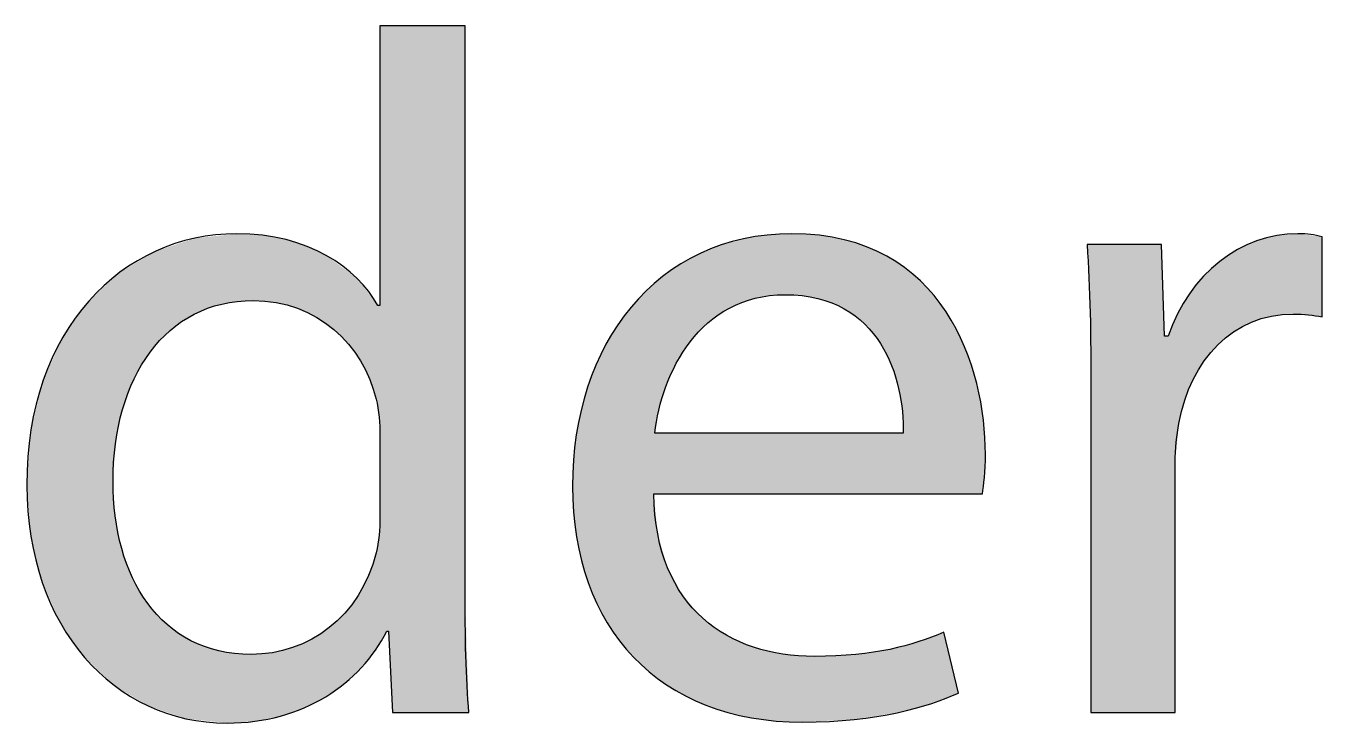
# Model space of a CAD drawing. Extents: x -102 to 434, y -1398 to -13.
# Drawn here: x -77.33 to -62.59, y -691.98 to -684.06 of the extents above; entities that cross this region are included whole.
import ezdxf

# ---------------------------------------------------------------- set-up
doc = ezdxf.new("R2010")
doc.units = 0
doc.layers.add('LAYER_1', color=7, linetype='CONTINUOUS')

# ---------------------------------------------------------------- blocks, each defined once
blk = doc.blocks.new('*U45')
at = {"layer": 'LAYER_1', "color": 250, "extrusion": (0, 0, -1)}
for points in [[(73.302, -691.069), (73.302, -684.055), (73.225, -690.939)], [(73.225, -690.939), (73.302, -684.055), (73.225, -684.055)], [(73.225, -690.939), (73.225, -684.055), (73.203, -690.939)], [(73.203, -690.939), (73.225, -684.055), (73.203, -684.055)], [(73.159, -691.863), (73.203, -684.055), (73.159, -684.055)], [(73.159, -691.863), (73.159, -684.055), (72.334, -691.863)], [(72.334, -691.863), (73.159, -684.055), (72.334, -684.055)], [(75.592, -687.446), (75.592, -686.532), (75.556, -687.418)], [(75.556, -687.418), (75.556, -686.519), (75.507, -687.389)], [(75.507, -687.389), (75.507, -686.503), (75.451, -687.356)], [(75.451, -687.356), (75.451, -686.485), (75.414, -687.334)], [(75.414, -687.334), (75.414, -686.473), (75.405, -687.33)], [(75.405, -687.33), (75.405, -686.47), (75.298, -687.283)], [(75.298, -687.283), (75.298, -686.458), (75.262, -687.267)], [(75.262, -687.267), (75.262, -686.454), (75.132, -687.229)], [(75.132, -687.229), (75.132, -686.441), (75.099, -687.218)], [(75.099, -687.218), (75.099, -686.437), (75.04, -687.208)], [(75.04, -687.208), (75.04, -686.431), (74.955, -687.194)], [(74.955, -687.194), (74.955, -686.422), (74.93, -687.189)], [(74.93, -687.189), (74.93, -686.419), (74.926, -687.189)], [(74.926, -687.189), (74.93, -686.419), (74.926, -686.42)], [(74.926, -687.189), (74.926, -686.42), (74.765, -687.18)], [(74.765, -687.18), (74.926, -686.42), (74.765, -686.429)], [(74.765, -687.18), (74.765, -686.429), (74.743, -687.178)], [(74.743, -687.178), (74.765, -686.429), (74.743, -686.431)], [(74.724, -687.18), (74.743, -686.431), (74.724, -686.432)], [(74.637, -687.188), (74.724, -686.432), (74.637, -686.437)], [(74.525, -687.197), (74.637, -686.437), (74.525, -686.458)], [(74.48, -687.201), (74.525, -686.458), (74.48, -686.466)], [(74.431, -687.215), (74.48, -686.466), (74.431, -686.475)], [(74.37, -687.231), (74.431, -686.475), (74.37, -686.486)], [(74.294, -687.252), (74.37, -686.486), (74.294, -686.511)], [(74.238, -687.267), (74.294, -686.511), (74.238, -686.528)], [(74.162, -687.303), (74.238, -686.528), (74.162, -686.553)], [(75.943, -687.806), (75.943, -686.671), (75.938, -687.799)], [(75.938, -687.799), (75.938, -686.668), (75.915, -687.765)], [(75.915, -687.765), (75.915, -686.655), (75.852, -687.688)], [(75.852, -687.688), (75.852, -686.617), (75.838, -687.672)], [(75.838, -687.672), (75.838, -686.613), (75.807, -687.635)], [(75.807, -687.635), (75.807, -686.602), (75.721, -687.552)], [(75.721, -687.552), (75.721, -686.574), (75.687, -687.519)], [(75.687, -687.519), (75.687, -686.563), (75.592, -687.446)], [(74.128, -687.32), (74.162, -686.553), (74.128, -686.564)], [(74.077, -687.344), (74.128, -686.564), (74.077, -686.588)], [(74.02, -687.371), (74.077, -686.588), (74.02, -686.615)], [(73.918, -687.443), (74.02, -686.615), (73.918, -686.663)], [(73.912, -687.447), (73.918, -686.663), (73.912, -686.666)], [(73.878, -687.471), (73.912, -686.666), (73.878, -686.691)], [(73.826, -687.508), (73.878, -686.691), (73.826, -686.73)], [(76.229, -688.417), (76.229, -686.84), (76.115, -688.116)], [(76.115, -688.116), (76.115, -686.773), (76.097, -688.067)], [(76.097, -688.067), (76.097, -686.762), (76.035, -687.953)], [(76.035, -687.953), (76.035, -686.726), (76.012, -687.91)], [(76.012, -687.91), (76.012, -686.712), (75.943, -687.806)], [(73.701, -687.633), (73.826, -686.73), (73.701, -686.822)], [(73.701, -687.633), (73.701, -686.822), (73.701, -686.823)], [(73.659, -687.674), (73.701, -686.823), (73.659, -686.853)], [(76.337, -689.235), (76.337, -686.93), (76.325, -689.049)], [(76.325, -689.049), (76.325, -686.919), (76.313, -688.851)], [(76.313, -688.851), (76.313, -686.908), (76.31, -688.809)], [(76.31, -688.809), (76.31, -686.905), (76.258, -688.557)], [(76.258, -688.557), (76.258, -686.857), (76.239, -688.464)], [(76.239, -688.464), (76.239, -686.846), (76.229, -688.417)], [(73.563, -687.809), (73.659, -686.853), (73.563, -686.925)], [(73.551, -687.826), (73.563, -686.925), (73.551, -686.941)], [(73.523, -687.865), (73.551, -686.941), (73.523, -686.977)], [(73.512, -687.886), (73.523, -686.977), (73.512, -686.991)], [(73.431, -688.048), (73.512, -686.991), (73.431, -687.095)], [(73.417, -688.075), (73.431, -687.095), (73.417, -687.113)], [(73.353, -688.279), (73.417, -687.113), (73.353, -687.196)], [(73.346, -688.3), (73.353, -687.196), (73.346, -687.205)], [(73.324, -688.43), (73.346, -687.205), (73.324, -687.233)], [(73.312, -688.504), (73.324, -687.233), (73.312, -687.233)], [(73.302, -688.707), (73.312, -687.233), (73.302, -687.233)], [(76.325, -691.554), (76.337, -689.235), (76.325, -689.426)], [(76.313, -691.562), (76.325, -689.426), (76.313, -689.629)], [(76.31, -691.564), (76.313, -689.629), (76.31, -689.642)], [(76.258, -691.595), (76.31, -689.642), (76.258, -689.901)], [(76.239, -691.607), (76.258, -689.901), (76.239, -689.997)], [(73.324, -691.107), (73.324, -689.921), (73.312, -691.086)], [(73.312, -691.086), (73.312, -689.848), (73.302, -691.069)], [(76.229, -691.613), (76.239, -689.997), (76.229, -690.023)], [(76.115, -691.681), (76.229, -690.023), (76.115, -690.331)], [(73.353, -691.155), (73.353, -690.069), (73.346, -691.144)], [(73.346, -691.144), (73.346, -690.048), (73.324, -691.107)], [(76.097, -691.693), (76.115, -690.331), (76.097, -690.366)], [(76.035, -691.73), (76.097, -690.366), (76.035, -690.483)], [(73.431, -691.252), (73.431, -690.307), (73.417, -691.235)], [(73.417, -691.235), (73.417, -690.265), (73.353, -691.155)], [(76.012, -691.744), (76.035, -690.483), (76.012, -690.518)], [(75.943, -691.786), (76.012, -690.518), (75.943, -690.623)], [(73.523, -691.363), (73.523, -690.481), (73.512, -691.353)], [(73.512, -691.353), (73.512, -690.461), (73.431, -691.252)], [(72.334, -691.863), (72.334, -690.489), (72.29, -691.863)], [(75.938, -691.789), (75.943, -690.623), (75.938, -690.629)], [(75.915, -691.796), (75.938, -690.629), (75.915, -690.657)], [(75.852, -691.818), (75.915, -690.657), (75.852, -690.734)], [(73.563, -691.401), (73.563, -690.551), (73.551, -691.39)], [(73.551, -691.39), (73.551, -690.535), (73.523, -691.363)], [(75.838, -691.822), (75.852, -690.734), (75.838, -690.751)], [(75.807, -691.833), (75.838, -690.751), (75.807, -690.781)], [(75.721, -691.862), (75.807, -690.781), (75.721, -690.865)], [(73.701, -691.531), (73.701, -690.732), (73.659, -691.492)], [(73.701, -691.531), (73.701, -690.733), (73.701, -691.531)], [(73.659, -691.492), (73.659, -690.678), (73.563, -691.401)], [(75.687, -691.873), (75.721, -690.865), (75.687, -690.891)], [(75.592, -691.905), (75.687, -690.891), (75.592, -690.964)], [(75.556, -691.917), (75.592, -690.964), (75.556, -690.985)], [(73.918, -691.684), (73.918, -690.924), (73.912, -691.68)], [(73.912, -691.68), (73.912, -690.921), (73.878, -691.656)], [(73.878, -691.656), (73.878, -690.898), (73.826, -691.619)], [(73.826, -691.619), (73.826, -690.849), (73.701, -691.531)], [(75.507, -691.934), (75.556, -690.985), (75.507, -691.014)], [(75.451, -691.94), (75.507, -691.014), (75.451, -691.047)], [(75.414, -691.944), (75.451, -691.047), (75.414, -691.063)], [(75.405, -691.945), (75.414, -691.063), (75.405, -691.067)], [(75.298, -691.956), (75.405, -691.067), (75.298, -691.114)], [(75.262, -691.96), (75.298, -691.114), (75.262, -691.125)], [(74.238, -691.837), (74.238, -691.1), (74.162, -691.81)], [(74.162, -691.81), (74.162, -691.067), (74.128, -691.792)], [(74.128, -691.792), (74.128, -691.052), (74.077, -691.766)], [(74.077, -691.766), (74.077, -691.029), (74.02, -691.737)], [(74.02, -691.737), (74.02, -690.991), (73.918, -691.684)], [(75.132, -691.974), (75.262, -691.125), (75.132, -691.163)], [(75.099, -691.978), (75.132, -691.163), (75.099, -691.169)], [(75.04, -691.984), (75.099, -691.169), (75.04, -691.179)], [(75.04, -691.984), (75.04, -691.179), (74.955, -691.978)], [(74.955, -691.978), (75.04, -691.179), (74.955, -691.193)], [(74.955, -691.978), (74.955, -691.193), (74.93, -691.977)], [(74.93, -691.977), (74.955, -691.193), (74.93, -691.194)], [(74.93, -691.977), (74.93, -691.194), (74.926, -691.977)], [(74.926, -691.977), (74.93, -691.194), (74.926, -691.195)], [(74.926, -691.977), (74.926, -691.195), (74.765, -691.966)], [(74.765, -691.966), (74.926, -691.195), (74.765, -691.203)], [(74.765, -691.966), (74.765, -691.203), (74.743, -691.965)], [(74.743, -691.965), (74.743, -691.201), (74.724, -691.963)], [(74.724, -691.963), (74.724, -691.2), (74.637, -691.946)], [(74.637, -691.946), (74.637, -691.193), (74.525, -691.923)], [(74.525, -691.923), (74.525, -691.183), (74.48, -691.914)], [(74.48, -691.914), (74.48, -691.172), (74.431, -691.904)], [(74.431, -691.904), (74.431, -691.16), (74.37, -691.883)], [(74.37, -691.883), (74.37, -691.144), (74.294, -691.856)], [(74.294, -691.856), (74.294, -691.125), (74.238, -691.837)]]:
    blk.add_solid(points, dxfattribs=at)
at = {"layer": 'LAYER_1', "color": 250}
for points in [[(-73.203, -690.939), (-73.203, -684.055), (-73.159, -691.863)], [(-75.592, -687.446), (-75.687, -686.563), (-75.592, -686.532)], [(-75.556, -687.418), (-75.592, -686.532), (-75.556, -686.519)], [(-75.507, -687.389), (-75.556, -686.519), (-75.507, -686.503)], [(-75.451, -687.356), (-75.507, -686.503), (-75.451, -686.485)], [(-75.414, -687.334), (-75.451, -686.485), (-75.414, -686.473)], [(-75.405, -687.33), (-75.414, -686.473), (-75.405, -686.47)], [(-75.298, -687.283), (-75.405, -686.47), (-75.298, -686.458)], [(-75.262, -687.267), (-75.298, -686.458), (-75.262, -686.454)], [(-75.132, -687.229), (-75.262, -686.454), (-75.132, -686.441)], [(-75.099, -687.218), (-75.132, -686.441), (-75.099, -686.437)], [(-75.04, -687.208), (-75.099, -686.437), (-75.04, -686.431)], [(-74.955, -687.194), (-75.04, -686.431), (-74.955, -686.422)], [(-74.93, -687.189), (-74.955, -686.422), (-74.93, -686.419)], [(-74.743, -687.178), (-74.743, -686.431), (-74.724, -687.18)], [(-74.724, -687.18), (-74.724, -686.432), (-74.637, -687.188)], [(-74.637, -687.188), (-74.637, -686.437), (-74.525, -687.197)], [(-74.525, -687.197), (-74.525, -686.458), (-74.48, -687.201)], [(-74.48, -687.201), (-74.48, -686.466), (-74.431, -687.215)], [(-74.431, -687.215), (-74.431, -686.475), (-74.37, -687.231)], [(-74.37, -687.231), (-74.37, -686.486), (-74.294, -687.252)], [(-74.294, -687.252), (-74.294, -686.511), (-74.238, -687.267)], [(-74.238, -687.267), (-74.238, -686.528), (-74.162, -687.303)], [(-75.943, -687.806), (-76.012, -686.712), (-75.943, -686.671)], [(-75.938, -687.799), (-75.943, -686.671), (-75.938, -686.668)], [(-75.915, -687.765), (-75.938, -686.668), (-75.915, -686.655)], [(-75.852, -687.688), (-75.915, -686.655), (-75.852, -686.617)], [(-75.838, -687.672), (-75.852, -686.617), (-75.838, -686.613)], [(-75.807, -687.635), (-75.838, -686.613), (-75.807, -686.602)], [(-75.721, -687.552), (-75.807, -686.602), (-75.721, -686.574)], [(-75.687, -687.519), (-75.721, -686.574), (-75.687, -686.563)], [(-74.162, -687.303), (-74.162, -686.553), (-74.128, -687.32)], [(-74.128, -687.32), (-74.128, -686.564), (-74.077, -687.344)], [(-74.077, -687.344), (-74.077, -686.588), (-74.02, -687.371)], [(-74.02, -687.371), (-74.02, -686.615), (-73.918, -687.443)], [(-73.918, -687.443), (-73.918, -686.663), (-73.912, -687.447)], [(-73.912, -687.447), (-73.912, -686.666), (-73.878, -687.471)], [(-73.878, -687.471), (-73.878, -686.691), (-73.826, -687.508)], [(-76.229, -688.417), (-76.239, -686.846), (-76.229, -686.84)], [(-76.115, -688.116), (-76.229, -686.84), (-76.115, -686.773)], [(-76.097, -688.067), (-76.115, -686.773), (-76.097, -686.762)], [(-76.035, -687.953), (-76.097, -686.762), (-76.035, -686.726)], [(-76.012, -687.91), (-76.035, -686.726), (-76.012, -686.712)], [(-73.826, -687.508), (-73.826, -686.73), (-73.701, -687.633)], [(-73.701, -687.633), (-73.701, -686.822), (-73.701, -687.633)], [(-73.701, -687.633), (-73.701, -686.823), (-73.659, -687.674)], [(-76.337, -691.543), (-76.614, -687.185), (-76.337, -686.93)], [(-76.325, -689.049), (-76.337, -686.93), (-76.325, -686.919)], [(-76.313, -688.851), (-76.325, -686.919), (-76.313, -686.908)], [(-76.31, -688.809), (-76.313, -686.908), (-76.31, -686.905)], [(-76.258, -688.557), (-76.31, -686.905), (-76.258, -686.857)], [(-76.239, -688.464), (-76.258, -686.857), (-76.239, -686.846)], [(-73.659, -687.674), (-73.659, -686.853), (-73.563, -687.809)], [(-73.563, -687.809), (-73.563, -686.925), (-73.551, -687.826)], [(-73.551, -687.826), (-73.551, -686.941), (-73.523, -687.865)], [(-73.523, -687.865), (-73.523, -686.977), (-73.512, -687.886)], [(-73.512, -687.886), (-73.512, -686.991), (-73.431, -688.048)], [(-73.431, -688.048), (-73.431, -687.095), (-73.417, -688.075)], [(-73.417, -688.075), (-73.417, -687.113), (-73.353, -688.279)], [(-76.66, -691.238), (-76.908, -687.596), (-76.66, -687.25)], [(-76.614, -691.282), (-76.66, -687.25), (-76.614, -687.185)], [(-76.66, -691.238), (-76.66, -687.25), (-76.614, -691.282)], [(-76.614, -691.282), (-76.614, -687.185), (-76.337, -691.543)], [(-73.353, -688.279), (-73.353, -687.196), (-73.346, -688.3)], [(-73.346, -688.3), (-73.346, -687.205), (-73.324, -688.43)], [(-73.324, -688.43), (-73.324, -687.233), (-73.312, -688.504)], [(-73.312, -688.504), (-73.312, -687.233), (-73.302, -688.707)], [(-76.935, -690.845), (-77.13, -688.085), (-76.935, -687.655)], [(-76.908, -690.884), (-76.935, -687.655), (-76.908, -687.596)], [(-76.935, -690.845), (-76.935, -687.655), (-76.908, -690.884)], [(-76.908, -690.884), (-76.908, -687.596), (-76.66, -691.238)], [(-77.141, -690.383), (-77.27, -688.648), (-77.141, -688.129)], [(-77.13, -690.408), (-77.141, -688.129), (-77.13, -688.085)], [(-77.141, -690.383), (-77.141, -688.129), (-77.13, -690.408)], [(-77.13, -690.408), (-77.13, -688.085), (-76.935, -690.845)], [(-77.271, -689.859), (-77.316, -689.279), (-77.271, -688.663)], [(-77.27, -689.864), (-77.271, -688.663), (-77.27, -688.648)], [(-77.271, -689.859), (-77.271, -688.663), (-77.27, -689.864)], [(-77.27, -689.864), (-77.27, -688.648), (-77.141, -690.383)], [(-76.337, -691.543), (-76.337, -689.235), (-76.325, -691.554)], [(-76.325, -691.554), (-76.325, -689.426), (-76.313, -691.562)], [(-76.313, -691.562), (-76.313, -689.629), (-76.31, -691.564)], [(-76.31, -691.564), (-76.31, -689.642), (-76.258, -691.595)], [(-73.302, -691.069), (-73.312, -689.848), (-73.302, -689.631)], [(-76.258, -691.595), (-76.258, -689.901), (-76.239, -691.607)], [(-73.324, -691.107), (-73.346, -690.048), (-73.324, -689.921)], [(-73.312, -691.086), (-73.324, -689.921), (-73.312, -689.848)], [(-76.239, -691.607), (-76.239, -689.997), (-76.229, -691.613)], [(-76.229, -691.613), (-76.229, -690.023), (-76.115, -691.681)], [(-73.353, -691.155), (-73.417, -690.265), (-73.353, -690.069)], [(-73.346, -691.144), (-73.353, -690.069), (-73.346, -690.048)], [(-76.115, -691.681), (-76.115, -690.331), (-76.097, -691.693)], [(-76.097, -691.693), (-76.097, -690.366), (-76.035, -691.73)], [(-73.431, -691.252), (-73.512, -690.461), (-73.431, -690.307)], [(-73.417, -691.235), (-73.431, -690.307), (-73.417, -690.265)], [(-76.035, -691.73), (-76.035, -690.483), (-76.012, -691.744)], [(-76.012, -691.744), (-76.012, -690.518), (-75.943, -691.786)], [(-73.523, -691.363), (-73.551, -690.535), (-73.523, -690.481)], [(-73.512, -691.353), (-73.523, -690.481), (-73.512, -690.461)], [(-75.943, -691.786), (-75.943, -690.623), (-75.938, -691.789)], [(-75.938, -691.789), (-75.938, -690.629), (-75.915, -691.796)], [(-75.915, -691.796), (-75.915, -690.657), (-75.852, -691.818)], [(-73.563, -691.401), (-73.659, -690.678), (-73.563, -690.551)], [(-73.551, -691.39), (-73.563, -690.551), (-73.551, -690.535)], [(-75.852, -691.818), (-75.852, -690.734), (-75.838, -691.822)], [(-75.838, -691.822), (-75.838, -690.751), (-75.807, -691.833)], [(-75.807, -691.833), (-75.807, -690.781), (-75.721, -691.862)], [(-73.701, -691.531), (-73.826, -690.849), (-73.701, -690.733)], [(-73.659, -691.492), (-73.701, -690.732), (-73.659, -690.678)], [(-73.701, -691.531), (-73.701, -690.733), (-73.701, -690.732)], [(-75.721, -691.862), (-75.721, -690.865), (-75.687, -691.873)], [(-75.687, -691.873), (-75.687, -690.891), (-75.592, -691.905)], [(-75.592, -691.905), (-75.592, -690.964), (-75.556, -691.917)], [(-73.918, -691.684), (-74.02, -690.991), (-73.918, -690.924)], [(-73.912, -691.68), (-73.918, -690.924), (-73.912, -690.921)], [(-73.878, -691.656), (-73.912, -690.921), (-73.878, -690.898)], [(-73.826, -691.619), (-73.878, -690.898), (-73.826, -690.849)], [(-75.556, -691.917), (-75.556, -690.985), (-75.507, -691.934)], [(-75.507, -691.934), (-75.507, -691.014), (-75.451, -691.94)], [(-75.451, -691.94), (-75.451, -691.047), (-75.414, -691.944)], [(-75.414, -691.944), (-75.414, -691.063), (-75.405, -691.945)], [(-75.405, -691.945), (-75.405, -691.067), (-75.298, -691.956)], [(-75.298, -691.956), (-75.298, -691.114), (-75.262, -691.96)], [(-74.238, -691.837), (-74.294, -691.125), (-74.238, -691.1)], [(-74.162, -691.81), (-74.238, -691.1), (-74.162, -691.067)], [(-74.128, -691.792), (-74.162, -691.067), (-74.128, -691.052)], [(-74.077, -691.766), (-74.128, -691.052), (-74.077, -691.029)], [(-74.02, -691.737), (-74.077, -691.029), (-74.02, -690.991)], [(-75.262, -691.96), (-75.262, -691.125), (-75.132, -691.974)], [(-75.132, -691.974), (-75.132, -691.163), (-75.099, -691.978)], [(-75.099, -691.978), (-75.099, -691.169), (-75.04, -691.984)], [(-74.743, -691.965), (-74.765, -691.203), (-74.743, -691.201)], [(-74.724, -691.963), (-74.743, -691.201), (-74.724, -691.2)], [(-74.637, -691.946), (-74.724, -691.2), (-74.637, -691.193)], [(-74.525, -691.923), (-74.637, -691.193), (-74.525, -691.183)], [(-74.48, -691.914), (-74.525, -691.183), (-74.48, -691.172)], [(-74.431, -691.904), (-74.48, -691.172), (-74.431, -691.16)], [(-74.37, -691.883), (-74.431, -691.16), (-74.37, -691.144)], [(-74.294, -691.856), (-74.37, -691.144), (-74.294, -691.125)]]:
    blk.add_solid(points, dxfattribs=at)
blk = doc.blocks.new('*U46')
at = {"layer": 'LAYER_1', "color": 250}
for points in [[(-69.422, -687.322), (-69.455, -686.56), (-69.422, -686.547)], [(-69.36, -687.284), (-69.422, -686.547), (-69.36, -686.53)], [(-69.345, -687.275), (-69.36, -686.53), (-69.345, -686.526)], [(-69.327, -687.264), (-69.345, -686.526), (-69.327, -686.521)], [(-69.187, -687.2), (-69.327, -686.521), (-69.187, -686.482)], [(-69.168, -687.194), (-69.187, -686.482), (-69.168, -686.477)], [(-69.078, -687.166), (-69.168, -686.477), (-69.078, -686.462)], [(-69.053, -687.158), (-69.078, -686.462), (-69.053, -686.459)], [(-69.034, -687.152), (-69.053, -686.459), (-69.034, -686.456)], [(-68.899, -687.128), (-69.034, -686.456), (-68.899, -686.434)], [(-68.87, -687.123), (-68.899, -686.434), (-68.87, -686.433)], [(-68.794, -687.118), (-68.87, -686.433), (-68.794, -686.429)], [(-68.718, -687.114), (-68.794, -686.429), (-68.718, -686.425)], [(-68.693, -687.112), (-68.718, -686.425), (-68.693, -686.423)], [(-68.616, -687.117), (-68.693, -686.423), (-68.616, -686.419)], [(-68.693, -687.112), (-68.693, -686.423), (-68.616, -687.117)], [(-68.616, -687.117), (-68.616, -686.419), (-68.498, -687.123)], [(-68.498, -687.123), (-68.498, -686.426), (-68.495, -687.124)], [(-68.495, -687.124), (-68.495, -686.426), (-68.363, -687.147)], [(-68.363, -687.147), (-68.363, -686.434), (-68.322, -687.155)], [(-68.322, -687.155), (-68.322, -686.436), (-68.305, -687.16)], [(-68.305, -687.16), (-68.305, -686.437), (-68.164, -687.205)], [(-68.164, -687.205), (-68.164, -686.462), (-68.022, -687.271)], [(-68.022, -687.271), (-68.022, -686.487), (-68.022, -687.271)], [(-68.022, -687.271), (-68.022, -686.487), (-67.909, -687.345)], [(-67.909, -687.345), (-67.909, -686.523), (-67.897, -687.353)], [(-67.897, -687.353), (-67.897, -686.526), (-67.891, -687.358)], [(-67.891, -687.358), (-67.891, -686.528), (-67.787, -687.447)], [(-69.678, -687.535), (-69.773, -686.703), (-69.678, -686.652)], [(-69.66, -687.518), (-69.678, -686.652), (-69.66, -686.642)], [(-69.63, -687.489), (-69.66, -686.642), (-69.63, -686.63)], [(-69.595, -687.455), (-69.63, -686.63), (-69.595, -686.616)], [(-69.572, -687.433), (-69.595, -686.616), (-69.572, -686.607)], [(-69.455, -687.342), (-69.572, -686.607), (-69.455, -686.56)], [(-67.787, -687.447), (-67.787, -686.561), (-67.768, -687.469)], [(-67.768, -687.469), (-67.768, -686.567), (-67.691, -687.553)], [(-67.691, -687.553), (-67.691, -686.603), (-67.61, -687.668)], [(-67.61, -687.668), (-67.61, -686.641), (-67.541, -687.789)], [(-67.541, -687.789), (-67.541, -686.673), (-67.539, -687.793)], [(-67.539, -687.793), (-67.539, -686.674), (-67.502, -687.875)], [(-69.932, -687.893), (-70.03, -686.865), (-69.932, -686.796)], [(-69.882, -687.808), (-69.932, -686.796), (-69.882, -686.762)], [(-69.858, -687.767), (-69.882, -686.762), (-69.858, -686.749)], [(-69.856, -687.765), (-69.858, -686.749), (-69.856, -686.748)], [(-69.828, -687.725), (-69.856, -686.748), (-69.828, -686.733)], [(-69.773, -687.647), (-69.828, -686.733), (-69.773, -686.703)], [(-67.502, -687.875), (-67.502, -686.697), (-67.484, -687.917)], [(-67.484, -687.917), (-67.484, -686.709), (-67.42, -688.125)], [(-67.42, -688.125), (-67.42, -686.75), (-67.403, -688.179)], [(-67.403, -688.179), (-67.403, -686.761), (-67.361, -688.44)], [(-67.361, -688.44), (-67.361, -686.788), (-67.351, -688.685)], [(-70.177, -689.378), (-70.188, -686.993), (-70.177, -686.983)], [(-70.143, -688.491), (-70.177, -686.983), (-70.143, -686.953)], [(-70.132, -688.425), (-70.143, -686.953), (-70.132, -686.943)], [(-70.087, -688.277), (-70.132, -686.943), (-70.087, -686.904)], [(-70.051, -688.156), (-70.087, -686.904), (-70.051, -686.879)], [(-70.043, -688.14), (-70.051, -686.879), (-70.043, -686.874)], [(-70.03, -688.11), (-70.043, -686.874), (-70.03, -686.865)], [(-70.275, -691.367), (-70.418, -687.223), (-70.275, -687.068)], [(-70.24, -691.4), (-70.275, -687.068), (-70.24, -687.038)], [(-70.275, -691.367), (-70.275, -687.068), (-70.24, -691.4)], [(-70.188, -691.439), (-70.24, -687.038), (-70.188, -686.993)], [(-70.24, -691.4), (-70.24, -687.038), (-70.188, -691.439)], [(-70.446, -691.201), (-70.577, -687.428), (-70.446, -687.252)], [(-70.418, -691.233), (-70.446, -687.252), (-70.418, -687.223)], [(-70.446, -691.201), (-70.446, -687.252), (-70.418, -691.233)], [(-70.418, -691.233), (-70.418, -687.223), (-70.275, -691.367)], [(-70.577, -691.048), (-70.598, -687.456), (-70.577, -687.428)], [(-70.577, -691.048), (-70.577, -687.428), (-70.446, -691.201)], [(-70.598, -691.018), (-70.716, -687.651), (-70.598, -687.456)], [(-70.598, -691.018), (-70.598, -687.456), (-70.577, -691.048)], [(-70.731, -690.816), (-70.835, -687.891), (-70.731, -687.676)], [(-70.716, -690.844), (-70.731, -687.676), (-70.716, -687.651)], [(-70.731, -690.816), (-70.731, -687.676), (-70.716, -690.844)], [(-70.716, -690.844), (-70.716, -687.651), (-70.598, -691.018)], [(-70.846, -690.599), (-70.934, -688.147), (-70.846, -687.913)], [(-70.835, -690.624), (-70.846, -687.913), (-70.835, -687.891)], [(-70.846, -690.599), (-70.846, -687.913), (-70.835, -690.624)], [(-70.835, -690.624), (-70.835, -687.891), (-70.731, -690.816)], [(-70.94, -690.365), (-71.011, -688.416), (-70.94, -688.164)], [(-70.934, -690.386), (-70.94, -688.164), (-70.934, -688.147)], [(-70.94, -690.365), (-70.94, -688.164), (-70.934, -690.386)], [(-70.934, -690.386), (-70.934, -688.147), (-70.846, -690.599)], [(-71.015, -690.116), (-71.067, -688.697), (-71.015, -688.429)], [(-71.011, -690.134), (-71.015, -688.429), (-71.011, -688.416)], [(-71.015, -690.116), (-71.015, -688.429), (-71.011, -690.134)], [(-71.011, -690.134), (-71.011, -688.416), (-70.94, -690.365)], [(-71.069, -689.853), (-71.101, -688.99), (-71.069, -688.706)], [(-71.067, -689.866), (-71.069, -688.706), (-71.067, -688.697)], [(-71.069, -689.853), (-71.069, -688.706), (-71.067, -689.866)], [(-71.067, -689.866), (-71.067, -688.697), (-71.015, -690.116)], [(-71.101, -689.574), (-71.112, -689.29), (-71.101, -688.993)], [(-71.101, -689.585), (-71.101, -688.993), (-71.101, -688.99)], [(-71.101, -689.585), (-71.101, -688.99), (-71.069, -689.853)], [(-71.101, -689.574), (-71.101, -688.993), (-71.101, -689.585)], [(-70.188, -691.439), (-70.188, -689.378), (-70.177, -691.447)], [(-70.177, -691.447), (-70.177, -689.489), (-70.143, -691.472)], [(-70.143, -691.472), (-70.143, -689.833), (-70.132, -691.481)], [(-70.132, -691.481), (-70.132, -689.873), (-70.087, -691.514)], [(-70.087, -691.514), (-70.087, -690.024), (-70.051, -691.542)], [(-70.051, -691.542), (-70.051, -690.148), (-70.043, -691.547)], [(-70.043, -691.547), (-70.043, -690.174), (-70.03, -691.555)], [(-70.03, -691.555), (-70.03, -690.219), (-69.932, -691.613)], [(-69.932, -691.613), (-69.932, -690.399), (-69.882, -691.642)], [(-69.882, -691.642), (-69.882, -690.49), (-69.858, -691.657)], [(-69.858, -691.657), (-69.858, -690.535), (-69.856, -691.657)], [(-69.856, -691.657), (-69.856, -690.537), (-69.828, -691.674)], [(-69.828, -691.674), (-69.828, -690.569), (-69.773, -691.699)], [(-69.773, -691.699), (-69.773, -690.631), (-69.678, -691.742)], [(-69.678, -691.742), (-69.678, -690.738), (-69.66, -691.75)], [(-69.66, -691.75), (-69.66, -690.759), (-69.63, -691.764)], [(-69.63, -691.764), (-69.63, -690.792), (-69.595, -691.779)], [(-69.595, -691.779), (-69.595, -690.818), (-69.572, -691.787)], [(-69.572, -691.787), (-69.572, -690.834), (-69.455, -691.826)], [(-69.455, -691.826), (-69.455, -690.918), (-69.422, -691.837)], [(-69.422, -691.837), (-69.422, -690.941), (-69.36, -691.858)], [(-66.889, -691.707), (-67, -690.992), (-66.889, -690.95)], [(-69.36, -691.858), (-69.36, -690.986), (-69.345, -691.863)], [(-69.345, -691.863), (-69.345, -690.992), (-69.327, -691.867)], [(-69.327, -691.867), (-69.327, -691), (-69.187, -691.899)], [(-69.187, -691.899), (-69.187, -691.062), (-69.168, -691.903)], [(-69.168, -691.903), (-69.168, -691.07), (-69.078, -691.923)], [(-69.078, -691.923), (-69.078, -691.11), (-69.053, -691.927)], [(-67.361, -691.85), (-67.403, -691.119), (-67.361, -691.108)], [(-67.351, -691.847), (-67.361, -691.108), (-67.351, -691.105)], [(-67.336, -691.843), (-67.351, -691.105), (-67.336, -691.101)], [(-67.175, -691.8), (-67.336, -691.101), (-67.175, -691.058)], [(-67.156, -691.795), (-67.175, -691.058), (-67.156, -691.051)], [(-67.026, -691.76), (-67.156, -691.051), (-67.026, -691.002)], [(-67, -691.75), (-67.026, -691.002), (-67, -690.992)], [(-69.053, -691.927), (-69.053, -691.121), (-69.034, -691.929)], [(-69.034, -691.929), (-69.034, -691.125), (-68.899, -691.947)], [(-68.899, -691.947), (-68.899, -691.157), (-68.87, -691.951)], [(-68.87, -691.951), (-68.87, -691.164), (-68.794, -691.96)], [(-68.794, -691.96), (-68.794, -691.182), (-68.718, -691.964)], [(-68.718, -691.964), (-68.718, -691.2), (-68.693, -691.965)], [(-68.693, -691.965), (-68.693, -691.201), (-68.616, -691.968)], [(-68.616, -691.968), (-68.616, -691.207), (-68.498, -691.973)], [(-68.498, -691.973), (-68.498, -691.216), (-68.495, -691.973)], [(-68.322, -691.964), (-68.363, -691.225), (-68.322, -691.223)], [(-68.305, -691.963), (-68.322, -691.223), (-68.305, -691.223)], [(-68.164, -691.956), (-68.305, -691.223), (-68.164, -691.216)], [(-68.022, -691.949), (-68.164, -691.216), (-68.022, -691.21)], [(-67.909, -691.943), (-68.022, -691.21), (-67.909, -691.205)], [(-68.022, -691.949), (-68.022, -691.21), (-68.022, -691.21)], [(-67.897, -691.941), (-67.909, -691.205), (-67.897, -691.204)], [(-67.891, -691.94), (-67.897, -691.204), (-67.891, -691.204)], [(-67.787, -691.924), (-67.891, -691.204), (-67.787, -691.188)], [(-67.768, -691.921), (-67.787, -691.188), (-67.768, -691.185)], [(-67.691, -691.909), (-67.768, -691.185), (-67.691, -691.174)], [(-67.61, -691.896), (-67.691, -691.174), (-67.61, -691.162)], [(-67.541, -691.885), (-67.61, -691.162), (-67.541, -691.151)], [(-67.539, -691.885), (-67.541, -691.151), (-67.539, -691.151)], [(-67.502, -691.879), (-67.539, -691.151), (-67.502, -691.146)], [(-67.484, -691.876), (-67.502, -691.146), (-67.484, -691.141)], [(-67.42, -691.866), (-67.484, -691.141), (-67.42, -691.124)], [(-67.403, -691.861), (-67.42, -691.124), (-67.403, -691.119)]]:
    blk.add_solid(points, dxfattribs=at)
at = {"layer": 'LAYER_1', "color": 250, "extrusion": (0, 0, -1)}
for points in [[(69.422, -687.322), (69.422, -686.547), (69.36, -687.284)], [(69.36, -687.284), (69.36, -686.53), (69.345, -687.275)], [(69.345, -687.275), (69.345, -686.526), (69.327, -687.264)], [(69.327, -687.264), (69.327, -686.521), (69.187, -687.2)], [(69.187, -687.2), (69.187, -686.482), (69.168, -687.194)], [(69.168, -687.194), (69.168, -686.477), (69.078, -687.166)], [(69.078, -687.166), (69.078, -686.462), (69.053, -687.158)], [(69.053, -687.158), (69.053, -686.459), (69.034, -687.152)], [(69.034, -687.152), (69.034, -686.456), (68.899, -687.128)], [(68.899, -687.128), (68.899, -686.434), (68.87, -687.123)], [(68.87, -687.123), (68.87, -686.433), (68.794, -687.118)], [(68.794, -687.118), (68.794, -686.429), (68.718, -687.114)], [(68.718, -687.114), (68.718, -686.425), (68.693, -687.112)], [(68.498, -687.123), (68.616, -686.419), (68.498, -686.426)], [(68.495, -687.124), (68.498, -686.426), (68.495, -686.426)], [(68.363, -687.147), (68.495, -686.426), (68.363, -686.434)], [(68.322, -687.155), (68.363, -686.434), (68.322, -686.436)], [(68.305, -687.16), (68.322, -686.436), (68.305, -686.437)], [(68.164, -687.205), (68.305, -686.437), (68.164, -686.462)], [(68.022, -687.271), (68.164, -686.462), (68.022, -686.487)], [(68.022, -687.271), (68.022, -686.487), (68.022, -686.487)], [(67.909, -687.345), (68.022, -686.487), (67.909, -686.523)], [(67.897, -687.353), (67.909, -686.523), (67.897, -686.526)], [(67.891, -687.358), (67.897, -686.526), (67.891, -686.528)], [(67.787, -687.447), (67.891, -686.528), (67.787, -686.561)], [(69.678, -687.535), (69.678, -686.652), (69.66, -687.518)], [(69.66, -687.518), (69.66, -686.642), (69.63, -687.489)], [(69.63, -687.489), (69.63, -686.63), (69.595, -687.455)], [(69.595, -687.455), (69.595, -686.616), (69.572, -687.433)], [(69.572, -687.433), (69.572, -686.607), (69.455, -687.342)], [(69.455, -687.342), (69.455, -686.56), (69.422, -687.322)], [(67.768, -687.469), (67.787, -686.561), (67.768, -686.567)], [(67.691, -687.553), (67.768, -686.567), (67.691, -686.603)], [(67.61, -687.668), (67.691, -686.603), (67.61, -686.641)], [(67.541, -687.789), (67.61, -686.641), (67.541, -686.673)], [(67.539, -687.793), (67.541, -686.673), (67.539, -686.674)], [(67.502, -687.875), (67.539, -686.674), (67.502, -686.697)], [(69.932, -687.893), (69.932, -686.796), (69.882, -687.808)], [(69.882, -687.808), (69.882, -686.762), (69.858, -687.767)], [(69.858, -687.767), (69.858, -686.749), (69.856, -687.765)], [(69.856, -687.765), (69.856, -686.748), (69.828, -687.725)], [(69.828, -687.725), (69.828, -686.733), (69.773, -687.647)], [(69.773, -687.647), (69.773, -686.703), (69.678, -687.535)], [(67.484, -687.917), (67.502, -686.697), (67.484, -686.709)], [(67.42, -688.125), (67.484, -686.709), (67.42, -686.75)], [(67.403, -688.179), (67.42, -686.75), (67.403, -686.761)], [(67.361, -688.44), (67.403, -686.761), (67.361, -686.788)], [(67.351, -688.685), (67.361, -686.788), (67.351, -686.794)], [(67.351, -689.378), (67.351, -686.794), (67.336, -689.378)], [(67.336, -689.378), (67.351, -686.794), (67.336, -686.804)], [(67.336, -689.378), (67.336, -686.804), (67.175, -689.378)], [(67.175, -689.378), (67.336, -686.804), (67.175, -686.939)], [(70.177, -688.685), (70.177, -686.983), (70.143, -688.491)], [(70.143, -688.491), (70.143, -686.953), (70.132, -688.425)], [(70.132, -688.425), (70.132, -686.943), (70.087, -688.277)], [(70.087, -688.277), (70.087, -686.904), (70.051, -688.156)], [(70.051, -688.156), (70.051, -686.879), (70.043, -688.14)], [(70.043, -688.14), (70.043, -686.874), (70.03, -688.11)], [(70.03, -688.11), (70.03, -686.865), (69.932, -687.893)], [(67.175, -689.378), (67.175, -686.939), (67.156, -689.378)], [(67.156, -689.378), (67.175, -686.939), (67.156, -686.955)], [(67.156, -689.378), (67.156, -686.955), (67.026, -689.378)], [(67.026, -689.378), (67.156, -686.955), (67.026, -687.095)], [(70.188, -689.378), (70.188, -686.993), (70.177, -689.378)], [(67.026, -689.378), (67.026, -687.095), (67, -689.378)], [(67, -689.378), (67.026, -687.095), (67, -687.123)], [(67, -689.378), (67, -687.123), (66.889, -689.378)], [(66.889, -689.378), (67, -687.123), (66.889, -687.273)], [(66.889, -689.378), (66.889, -687.273), (66.865, -689.378)], [(66.865, -689.378), (66.889, -687.273), (66.865, -687.306)], [(66.865, -689.378), (66.865, -687.306), (66.724, -689.378)], [(66.724, -689.378), (66.865, -687.306), (66.724, -687.571)], [(66.724, -689.378), (66.724, -687.571), (66.654, -689.378)], [(66.654, -689.378), (66.724, -687.571), (66.654, -687.703)], [(66.654, -689.378), (66.654, -687.703), (66.516, -689.378)], [(66.516, -689.378), (66.654, -687.703), (66.516, -688.122)], [(66.516, -689.378), (66.516, -688.122), (66.449, -689.378)], [(66.449, -689.378), (66.516, -688.122), (66.449, -688.485)], [(66.449, -689.378), (66.449, -688.485), (66.44, -689.245)], [(66.44, -689.245), (66.449, -688.485), (66.44, -688.538)], [(66.44, -689.245), (66.44, -688.538), (66.416, -688.927)], [(70.177, -689.378), (70.177, -688.685), (70.143, -689.378)], [(70.143, -689.378), (70.177, -688.685), (70.143, -688.685)], [(70.143, -689.378), (70.143, -688.685), (70.132, -689.378)], [(70.132, -689.378), (70.143, -688.685), (70.132, -688.685)], [(70.132, -689.378), (70.132, -688.685), (70.087, -689.378)], [(70.087, -689.378), (70.132, -688.685), (70.087, -688.685)], [(70.087, -689.378), (70.087, -688.685), (70.051, -689.378)], [(70.051, -689.378), (70.087, -688.685), (70.051, -688.685)], [(70.051, -689.378), (70.051, -688.685), (70.043, -689.378)], [(70.043, -689.378), (70.051, -688.685), (70.043, -688.685)], [(70.043, -689.378), (70.043, -688.685), (70.03, -689.378)], [(70.03, -689.378), (70.043, -688.685), (70.03, -688.685)], [(70.03, -689.378), (70.03, -688.685), (69.932, -689.378)], [(69.932, -689.378), (70.03, -688.685), (69.932, -688.685)], [(69.932, -689.378), (69.932, -688.685), (69.882, -689.378)], [(69.882, -689.378), (69.932, -688.685), (69.882, -688.685)], [(69.882, -689.378), (69.882, -688.685), (69.858, -689.378)], [(69.858, -689.378), (69.882, -688.685), (69.858, -688.685)], [(69.858, -689.378), (69.858, -688.685), (69.856, -689.378)], [(69.856, -689.378), (69.858, -688.685), (69.856, -688.685)], [(69.856, -689.378), (69.856, -688.685), (69.828, -689.378)], [(69.828, -689.378), (69.856, -688.685), (69.828, -688.685)], [(69.828, -689.378), (69.828, -688.685), (69.773, -689.378)], [(69.773, -689.378), (69.828, -688.685), (69.773, -688.685)], [(69.773, -689.378), (69.773, -688.685), (69.678, -689.378)], [(69.678, -689.378), (69.773, -688.685), (69.678, -688.685)], [(69.678, -689.378), (69.678, -688.685), (69.66, -689.378)], [(69.66, -689.378), (69.678, -688.685), (69.66, -688.685)], [(69.66, -689.378), (69.66, -688.685), (69.63, -689.378)], [(69.63, -689.378), (69.66, -688.685), (69.63, -688.685)], [(69.63, -689.378), (69.63, -688.685), (69.595, -689.378)], [(69.595, -689.378), (69.63, -688.685), (69.595, -688.685)], [(69.595, -689.378), (69.595, -688.685), (69.572, -689.378)], [(69.572, -689.378), (69.595, -688.685), (69.572, -688.685)], [(69.572, -689.378), (69.572, -688.685), (69.455, -689.378)], [(69.455, -689.378), (69.572, -688.685), (69.455, -688.685)], [(69.455, -689.378), (69.455, -688.685), (69.422, -689.378)], [(69.422, -689.378), (69.455, -688.685), (69.422, -688.685)], [(69.422, -689.378), (69.422, -688.685), (69.36, -689.378)], [(69.36, -689.378), (69.422, -688.685), (69.36, -688.685)], [(69.36, -689.378), (69.36, -688.685), (69.345, -689.378)], [(69.345, -689.378), (69.36, -688.685), (69.345, -688.685)], [(69.345, -689.378), (69.345, -688.685), (69.327, -689.378)], [(69.327, -689.378), (69.345, -688.685), (69.327, -688.685)], [(69.327, -689.378), (69.327, -688.685), (69.187, -689.378)], [(69.187, -689.378), (69.327, -688.685), (69.187, -688.685)], [(69.187, -689.378), (69.187, -688.685), (69.168, -689.378)], [(69.168, -689.378), (69.187, -688.685), (69.168, -688.685)], [(69.168, -689.378), (69.168, -688.685), (69.078, -689.378)], [(69.078, -689.378), (69.168, -688.685), (69.078, -688.685)], [(69.078, -689.378), (69.078, -688.685), (69.053, -689.378)], [(69.053, -689.378), (69.078, -688.685), (69.053, -688.685)], [(69.053, -689.378), (69.053, -688.685), (69.034, -689.378)], [(69.034, -689.378), (69.053, -688.685), (69.034, -688.685)], [(69.034, -689.378), (69.034, -688.685), (68.899, -689.378)], [(68.899, -689.378), (69.034, -688.685), (68.899, -688.685)], [(68.899, -689.378), (68.899, -688.685), (68.87, -689.378)], [(68.87, -689.378), (68.899, -688.685), (68.87, -688.685)], [(68.87, -689.378), (68.87, -688.685), (68.794, -689.378)], [(68.794, -689.378), (68.87, -688.685), (68.794, -688.685)], [(68.794, -689.378), (68.794, -688.685), (68.718, -689.378)], [(68.718, -689.378), (68.794, -688.685), (68.718, -688.685)], [(68.718, -689.378), (68.718, -688.685), (68.693, -689.378)], [(68.693, -689.378), (68.718, -688.685), (68.693, -688.685)], [(68.693, -689.378), (68.693, -688.685), (68.616, -689.378)], [(68.616, -689.378), (68.693, -688.685), (68.616, -688.685)], [(68.616, -689.378), (68.616, -688.685), (68.498, -689.378)], [(68.498, -689.378), (68.616, -688.685), (68.498, -688.685)], [(68.498, -689.378), (68.498, -688.685), (68.495, -689.378)], [(68.495, -689.378), (68.498, -688.685), (68.495, -688.685)], [(68.495, -689.378), (68.495, -688.685), (68.363, -689.378)], [(68.363, -689.378), (68.495, -688.685), (68.363, -688.685)], [(68.363, -689.378), (68.363, -688.685), (68.322, -689.378)], [(68.322, -689.378), (68.363, -688.685), (68.322, -688.685)], [(68.322, -689.378), (68.322, -688.685), (68.305, -689.378)], [(68.305, -689.378), (68.322, -688.685), (68.305, -688.685)], [(68.305, -689.378), (68.305, -688.685), (68.164, -689.378)], [(68.164, -689.378), (68.305, -688.685), (68.164, -688.685)], [(68.164, -689.378), (68.164, -688.685), (68.022, -689.378)], [(68.022, -689.378), (68.164, -688.685), (68.022, -688.685)], [(68.022, -689.378), (68.022, -688.685), (68.022, -689.378)], [(68.022, -689.378), (68.022, -688.685), (68.022, -688.685)], [(68.022, -689.378), (68.022, -688.685), (67.909, -689.378)], [(67.909, -689.378), (68.022, -688.685), (67.909, -688.685)], [(67.909, -689.378), (67.909, -688.685), (67.897, -689.378)], [(67.897, -689.378), (67.909, -688.685), (67.897, -688.685)], [(67.897, -689.378), (67.897, -688.685), (67.891, -689.378)], [(67.891, -689.378), (67.897, -688.685), (67.891, -688.685)], [(67.891, -689.378), (67.891, -688.685), (67.787, -689.378)], [(67.787, -689.378), (67.891, -688.685), (67.787, -688.685)], [(67.787, -689.378), (67.787, -688.685), (67.768, -689.378)], [(67.768, -689.378), (67.787, -688.685), (67.768, -688.685)], [(67.768, -689.378), (67.768, -688.685), (67.691, -689.378)], [(67.691, -689.378), (67.768, -688.685), (67.691, -688.685)], [(67.691, -689.378), (67.691, -688.685), (67.61, -689.378)], [(67.61, -689.378), (67.691, -688.685), (67.61, -688.685)], [(67.61, -689.378), (67.61, -688.685), (67.541, -689.378)], [(67.541, -689.378), (67.61, -688.685), (67.541, -688.685)], [(67.541, -689.378), (67.541, -688.685), (67.539, -689.378)], [(67.539, -689.378), (67.541, -688.685), (67.539, -688.685)], [(67.539, -689.378), (67.539, -688.685), (67.502, -689.378)], [(67.502, -689.378), (67.539, -688.685), (67.502, -688.685)], [(67.502, -689.378), (67.502, -688.685), (67.484, -689.378)], [(67.484, -689.378), (67.502, -688.685), (67.484, -688.685)], [(67.484, -689.378), (67.484, -688.685), (67.42, -689.378)], [(67.42, -689.378), (67.484, -688.685), (67.42, -688.685)], [(67.42, -689.378), (67.42, -688.685), (67.403, -689.378)], [(67.403, -689.378), (67.42, -688.685), (67.403, -688.685)], [(67.403, -689.378), (67.403, -688.685), (67.361, -689.378)], [(67.361, -689.378), (67.403, -688.685), (67.361, -688.685)], [(67.361, -689.378), (67.361, -688.685), (67.351, -689.378)], [(67.351, -689.378), (67.361, -688.685), (67.351, -688.685)], [(70.177, -691.447), (70.188, -689.378), (70.177, -689.489)], [(70.143, -691.472), (70.177, -689.489), (70.143, -689.833)], [(70.132, -691.481), (70.143, -689.833), (70.132, -689.873)], [(70.087, -691.514), (70.132, -689.873), (70.087, -690.024)], [(70.051, -691.542), (70.087, -690.024), (70.051, -690.148)], [(70.043, -691.547), (70.051, -690.148), (70.043, -690.174)], [(70.03, -691.555), (70.043, -690.174), (70.03, -690.219)], [(69.932, -691.613), (70.03, -690.219), (69.932, -690.399)], [(69.882, -691.642), (69.932, -690.399), (69.882, -690.49)], [(69.858, -691.657), (69.882, -690.49), (69.858, -690.535)], [(69.856, -691.657), (69.858, -690.535), (69.856, -690.537)], [(69.828, -691.674), (69.856, -690.537), (69.828, -690.569)], [(69.773, -691.699), (69.828, -690.569), (69.773, -690.631)], [(69.678, -691.742), (69.773, -690.631), (69.678, -690.738)], [(69.66, -691.75), (69.678, -690.738), (69.66, -690.759)], [(69.63, -691.764), (69.66, -690.759), (69.63, -690.792)], [(69.595, -691.779), (69.63, -690.792), (69.595, -690.818)], [(69.572, -691.787), (69.595, -690.818), (69.572, -690.834)], [(69.455, -691.826), (69.572, -690.834), (69.455, -690.918)], [(69.422, -691.837), (69.455, -690.918), (69.422, -690.941)], [(69.36, -691.858), (69.422, -690.941), (69.36, -690.986)], [(66.889, -691.707), (66.889, -690.95), (66.865, -691.697)], [(66.865, -691.697), (66.889, -690.95), (66.865, -691.054)], [(69.345, -691.863), (69.36, -690.986), (69.345, -690.992)], [(69.327, -691.867), (69.345, -690.992), (69.327, -691)], [(69.187, -691.899), (69.327, -691), (69.187, -691.062)], [(69.168, -691.903), (69.187, -691.062), (69.168, -691.07)], [(69.078, -691.923), (69.168, -691.07), (69.078, -691.11)], [(69.053, -691.927), (69.078, -691.11), (69.053, -691.121)], [(67.361, -691.85), (67.361, -691.108), (67.351, -691.847)], [(67.351, -691.847), (67.351, -691.105), (67.336, -691.843)], [(67.336, -691.843), (67.336, -691.101), (67.175, -691.8)], [(67.175, -691.8), (67.175, -691.058), (67.156, -691.795)], [(67.156, -691.795), (67.156, -691.051), (67.026, -691.76)], [(67.026, -691.76), (67.026, -691.002), (67, -691.75)], [(67, -691.75), (67, -690.992), (66.889, -691.707)], [(66.865, -691.697), (66.865, -691.054), (66.724, -691.643)], [(69.034, -691.929), (69.053, -691.121), (69.034, -691.125)], [(68.899, -691.947), (69.034, -691.125), (68.899, -691.157)], [(68.87, -691.951), (68.899, -691.157), (68.87, -691.164)], [(68.794, -691.96), (68.87, -691.164), (68.794, -691.182)], [(68.718, -691.964), (68.794, -691.182), (68.718, -691.2)], [(68.693, -691.965), (68.718, -691.2), (68.693, -691.201)], [(68.616, -691.968), (68.693, -691.201), (68.616, -691.207)], [(68.498, -691.973), (68.616, -691.207), (68.498, -691.216)], [(68.495, -691.973), (68.498, -691.216), (68.495, -691.216)], [(68.495, -691.973), (68.495, -691.216), (68.363, -691.966)], [(68.363, -691.966), (68.495, -691.216), (68.363, -691.225)], [(68.363, -691.966), (68.363, -691.225), (68.322, -691.964)], [(68.322, -691.964), (68.322, -691.223), (68.305, -691.963)], [(68.305, -691.963), (68.305, -691.223), (68.164, -691.956)], [(68.164, -691.956), (68.164, -691.216), (68.022, -691.949)], [(68.022, -691.949), (68.022, -691.21), (68.022, -691.949)], [(68.022, -691.949), (68.022, -691.21), (67.909, -691.943)], [(67.909, -691.943), (67.909, -691.205), (67.897, -691.941)], [(67.897, -691.941), (67.897, -691.204), (67.891, -691.94)], [(67.891, -691.94), (67.891, -691.204), (67.787, -691.924)], [(67.787, -691.924), (67.787, -691.188), (67.768, -691.921)], [(67.768, -691.921), (67.768, -691.185), (67.691, -691.909)], [(67.691, -691.909), (67.691, -691.174), (67.61, -691.896)], [(67.61, -691.896), (67.61, -691.162), (67.541, -691.885)], [(67.541, -691.885), (67.541, -691.151), (67.539, -691.885)], [(67.539, -691.885), (67.539, -691.151), (67.502, -691.879)], [(67.502, -691.879), (67.502, -691.146), (67.484, -691.876)], [(67.484, -691.876), (67.484, -691.141), (67.42, -691.866)], [(67.42, -691.866), (67.42, -691.124), (67.403, -691.861)], [(67.403, -691.861), (67.403, -691.119), (67.361, -691.85)]]:
    blk.add_solid(points, dxfattribs=at)
blk = doc.blocks.new('*U47')
at = {"layer": 'LAYER_1', "color": 250, "extrusion": (0, 0, -1)}
for points in [[(65.226, -687.321), (65.26, -686.541), (65.226, -686.541)], [(65.216, -688.201), (65.226, -686.541), (65.216, -686.541)], [(65.216, -691.863), (65.216, -686.541), (64.414, -691.863)], [(64.414, -691.863), (65.216, -686.541), (64.414, -686.541)], [(64.414, -691.863), (64.414, -686.541), (64.381, -691.863)], [(64.381, -691.863), (64.414, -686.541), (64.381, -687.585)], [(63.39, -687.424), (63.39, -686.527), (63.333, -687.407)], [(63.333, -687.407), (63.333, -686.501), (63.164, -687.356)], [(63.164, -687.356), (63.164, -686.456), (63.103, -687.35)], [(63.103, -687.35), (63.103, -686.44), (62.918, -687.332)], [(62.588, -687.365), (62.863, -686.419), (62.588, -686.453)], [(63.593, -687.534), (63.593, -686.628), (63.551, -687.511)], [(63.551, -687.511), (63.551, -686.6), (63.39, -687.424)], [(63.773, -687.681), (63.773, -686.753), (63.752, -687.665)], [(63.752, -687.665), (63.752, -686.734), (63.593, -687.534)], [(63.935, -687.877), (63.935, -686.902), (63.927, -687.863)], [(63.927, -687.863), (63.927, -686.895), (63.773, -687.681)], [(64.096, -688.179), (64.096, -687.102), (64.053, -688.075)], [(64.053, -688.075), (64.053, -687.049), (63.935, -687.877)], [(64.15, -688.313), (64.15, -687.194), (64.096, -688.179)], [(64.26, -689.026), (64.26, -687.4), (64.23, -688.726)], [(64.23, -688.726), (64.23, -687.33), (64.216, -688.575)], [(64.216, -688.575), (64.216, -687.305), (64.15, -688.313)], [(64.381, -691.863), (64.381, -687.585), (64.337, -691.863)], [(64.337, -691.863), (64.381, -687.585), (64.337, -687.585)], [(64.337, -691.863), (64.337, -687.585), (64.26, -691.863)]]:
    blk.add_solid(points, dxfattribs=at)
at = {"layer": 'LAYER_1', "color": 250}
for points in [[(-65.226, -687.321), (-65.226, -686.541), (-65.216, -688.201)], [(-63.39, -687.424), (-63.551, -686.6), (-63.39, -686.527)], [(-63.333, -687.407), (-63.39, -686.527), (-63.333, -686.501)], [(-63.164, -687.356), (-63.333, -686.501), (-63.164, -686.456)], [(-63.103, -687.35), (-63.164, -686.456), (-63.103, -686.44)], [(-62.918, -687.332), (-63.103, -686.44), (-62.918, -686.424)], [(-62.863, -687.338), (-62.918, -686.424), (-62.863, -686.419)], [(-62.918, -687.332), (-62.918, -686.424), (-62.863, -687.338)], [(-62.863, -687.338), (-62.863, -686.419), (-62.588, -687.365)], [(-63.593, -687.534), (-63.752, -686.734), (-63.593, -686.628)], [(-63.551, -687.511), (-63.593, -686.628), (-63.551, -686.6)], [(-63.773, -687.681), (-63.927, -686.895), (-63.773, -686.753)], [(-63.752, -687.665), (-63.773, -686.753), (-63.752, -686.734)], [(-63.935, -687.877), (-64.053, -687.049), (-63.935, -686.902)], [(-63.927, -687.863), (-63.935, -686.902), (-63.927, -686.895)], [(-64.096, -688.179), (-64.15, -687.194), (-64.096, -687.102)], [(-64.053, -688.075), (-64.096, -687.102), (-64.053, -687.049)], [(-64.15, -688.313), (-64.216, -687.305), (-64.15, -687.194)], [(-64.26, -691.863), (-64.337, -687.585), (-64.26, -687.4)], [(-64.23, -688.726), (-64.26, -687.4), (-64.23, -687.33)], [(-64.216, -688.575), (-64.23, -687.33), (-64.216, -687.305)]]:
    blk.add_solid(points, dxfattribs=at)
blk = doc.blocks.new('BLOCK_6')
at = {"layer": 'LAYER_1'}
for points, knots in [([(-72.334, -684.055), (-72.334, -684.055), (-72.334, -690.489), (-72.334, -690.489), (-72.334, -690.961), (-72.323, -691.5), (-72.29, -691.863), (-72.29, -691.863), (-73.159, -691.863), (-73.159, -691.863), (-73.159, -691.863), (-73.203, -690.939), (-73.203, -690.939), (-73.203, -690.939), (-73.225, -690.939), (-73.225, -690.939), (-73.522, -691.533), (-74.171, -691.984), (-75.04, -691.984), (-76.326, -691.984), (-77.316, -690.895), (-77.316, -689.279), (-77.327, -687.508), (-76.227, -686.419), (-74.93, -686.419), (-74.116, -686.419), (-73.566, -686.805), (-73.324, -687.233), (-73.324, -687.233), (-73.302, -687.233), (-73.302, -687.233), (-73.302, -687.233), (-73.302, -684.055), (-73.302, -684.055), (-73.302, -684.055), (-72.334, -684.055), (-72.334, -684.055)], [0, 0, 0, 0, 1, 1, 1, 2, 2, 2, 3, 3, 3, 4, 4, 4, 5, 5, 5, 6, 6, 6, 7, 7, 7, 8, 8, 8, 9, 9, 9, 10, 10, 10, 11, 11, 11, 12, 12, 12, 12]), ([(-70.188, -689.378), (-70.166, -690.687), (-69.331, -691.225), (-68.363, -691.225), (-67.67, -691.225), (-67.252, -691.104), (-66.889, -690.95), (-66.889, -690.95), (-66.724, -691.643), (-66.724, -691.643), (-67.065, -691.797), (-67.648, -691.973), (-68.495, -691.973), (-70.134, -691.973), (-71.112, -690.895), (-71.112, -689.29), (-71.112, -687.684), (-70.166, -686.419), (-68.616, -686.419), (-66.878, -686.419), (-66.416, -687.948), (-66.416, -688.927), (-66.416, -689.125), (-66.438, -689.279), (-66.449, -689.378), (-66.449, -689.378), (-70.188, -689.378), (-70.188, -689.378)], [0, 0, 0, 0, 1, 1, 1, 2, 2, 2, 3, 3, 3, 4, 4, 4, 5, 5, 5, 6, 6, 6, 7, 7, 7, 8, 8, 8, 9, 9, 9, 9]), ([(-65.216, -688.201), (-65.216, -687.574), (-65.227, -687.035), (-65.26, -686.541), (-65.26, -686.541), (-64.414, -686.541), (-64.414, -686.541), (-64.414, -686.541), (-64.381, -687.585), (-64.381, -687.585), (-64.381, -687.585), (-64.337, -687.585), (-64.337, -687.585), (-64.095, -686.87), (-63.512, -686.419), (-62.863, -686.419), (-62.753, -686.419), (-62.676, -686.43), (-62.588, -686.453), (-62.588, -686.453), (-62.588, -687.365), (-62.588, -687.365), (-62.687, -687.343), (-62.786, -687.332), (-62.918, -687.332), (-63.6, -687.332), (-64.084, -687.849), (-64.216, -688.575), (-64.238, -688.707), (-64.26, -688.861), (-64.26, -689.026), (-64.26, -689.026), (-64.26, -691.863), (-64.26, -691.863), (-64.26, -691.863), (-65.216, -691.863), (-65.216, -691.863), (-65.216, -691.863), (-65.216, -688.201), (-65.216, -688.201)], [0, 0, 0, 0, 1, 1, 1, 2, 2, 2, 3, 3, 3, 4, 4, 4, 5, 5, 5, 6, 6, 6, 7, 7, 7, 8, 8, 8, 9, 9, 9, 10, 10, 10, 11, 11, 11, 12, 12, 12, 13, 13, 13, 13]), ([(-67.351, -688.685), (-67.34, -688.069), (-67.604, -687.112), (-68.693, -687.112), (-69.672, -687.112), (-70.1, -688.014), (-70.177, -688.685), (-70.177, -688.685), (-67.351, -688.685), (-67.351, -688.685)], [0, 0, 0, 0, 1, 1, 1, 2, 2, 2, 3, 3, 3, 3]), ([(-73.302, -688.707), (-73.302, -688.586), (-73.313, -688.421), (-73.346, -688.3), (-73.489, -687.684), (-74.017, -687.178), (-74.743, -687.178), (-75.744, -687.178), (-76.337, -688.058), (-76.337, -689.235), (-76.337, -690.312), (-75.809, -691.203), (-74.765, -691.203), (-74.116, -691.203), (-73.522, -690.774), (-73.346, -690.048), (-73.313, -689.917), (-73.302, -689.785), (-73.302, -689.631), (-73.302, -689.631), (-73.302, -688.707), (-73.302, -688.707)], [0, 0, 0, 0, 1, 1, 1, 2, 2, 2, 3, 3, 3, 4, 4, 4, 5, 5, 5, 6, 6, 6, 7, 7, 7, 7])]:
    blk.add_open_spline(points, degree=3, knots=knots, dxfattribs=at)
at = {"layer": 'LAYER_1', "color": 250}
for name in ['*U45', '*U46', '*U47']:
    blk.add_blockref(name, (0, 0), dxfattribs=at)

msp = doc.modelspace()

# ---------------------------------------------------------------- block references
at = {"layer": 'LAYER_1'}
msp.add_blockref('BLOCK_6', (0, 0), dxfattribs=at)

doc.saveas('drawing.dxf')
